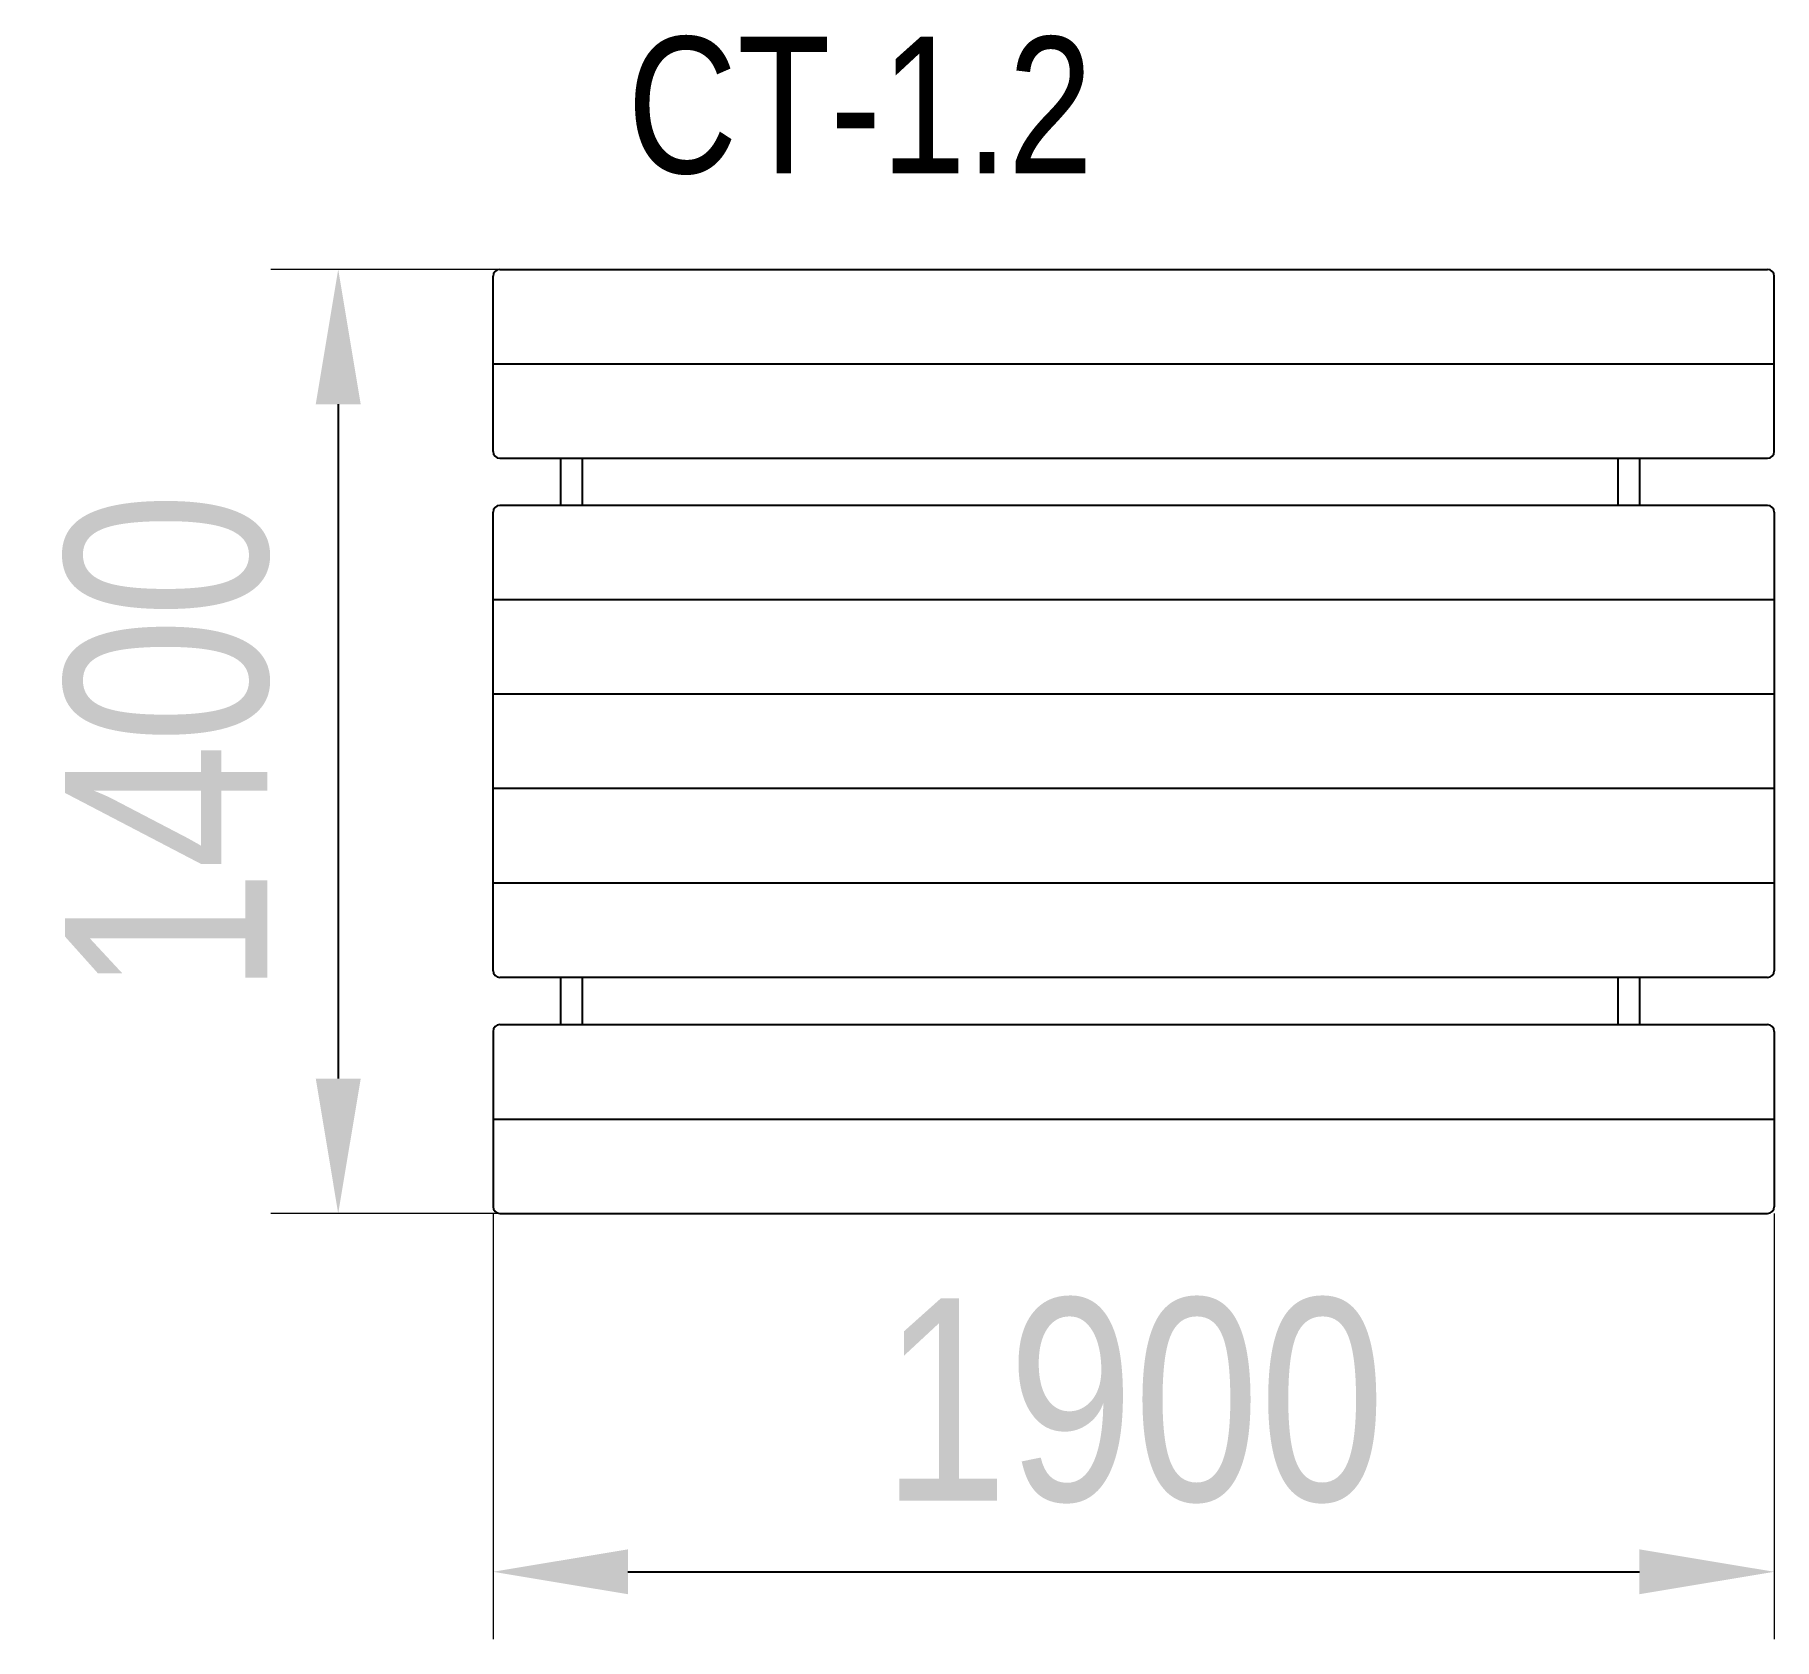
# Model space of a CAD drawing. Header units: millimetres. Extents: x -1677 to 903, y -1272 to 1107.
import ezdxf

# ---------------------------------------------------------------- set-up
doc = ezdxf.new("R2010")
doc.units = ezdxf.units.MM
for name, color, linetype in [('DIKOM_АРТИКУЛ', 7, 'Continuous'), ('DIKOM_ОБЪЕКТ', 7, 'Continuous'), ('DIKOM_РАЗМЕР_ОБЪЕКТА', 7, 'Continuous')]:
    doc.layers.add(name, color=color, linetype=linetype)
doc.styles.add('style1', font='arial.ttf', dxfattribs={"width": 0.8})
doc.dimstyles.new('1-50', dxfattribs={"dimtxt": 300, "dimasz": 200, "dimexe": 100, "dimexo": 0, "dimgap": 100, "dimtad": 1, "dimdec": 0, "dimtxsty": 'style1', "dimcen": 0, "dimclrd": 7, "dimclre": 7, "dimadec": 1, "dimazin": 2, "dimtfac": 1, "dimtdec": 0, "dimtmove": 0, "dimatfit": 3, "dimfxl": 0, "dimlwd": 25, "dimlwe": 18, "dimarcsym": 0})

# ---------------------------------------------------------------- blocks, each defined once
blk = doc.blocks.new('*D95')
at = {"layer": 'Defpoints', "color": 0, "transparency": 16777216}
for p in [(-997.3, -640.7), (902.7, -640.7), (902.7, -1172.1)]:
    blk.add_point(p, dxfattribs=at)
at = {"layer": 'DIKOM_РАЗМЕР_ОБЪЕКТА', "color": 7, "lineweight": 18, "transparency": 16777216}
for p, q in [((-997.3, -640.7), (-997.3, -1272.1)), ((902.7, -640.7), (902.7, -1272.1))]:
    blk.add_line(p, q, dxfattribs=at)
at = {"layer": 'DIKOM_РАЗМЕР_ОБЪЕКТА', "color": 7, "lineweight": 25, "transparency": 16777216}
blk.add_line((-797.3, -1172.1), (702.7, -1172.1), dxfattribs=at)
at = {"layer": 'DIKOM_РАЗМЕР_ОБЪЕКТА', "color": 7, "transparency": 16777216}
for points in [[(-797.3, -1138.8), (-797.3, -1205.4), (-997.3, -1172.1)], [(702.7, -1138.8), (702.7, -1205.4), (902.7, -1172.1)]]:
    blk.add_solid(points, dxfattribs=at)
at = {"layer": 'DIKOM_РАЗМЕР_ОБЪЕКТА', "color": 0, "transparency": 16777216, "insert": (-47.3, -918.9), "char_height": 300, "attachment_point": 5, "style": 'style1'}
blk.add_mtext('1900', dxfattribs=at)
blk = doc.blocks.new('*D96')
at = {"layer": 'Defpoints', "color": 0, "transparency": 16777216}
for p in [(278.6, 759.3), (-1227, -640.7), (278.6, -640.7)]:
    blk.add_point(p, dxfattribs=at)
at = {"layer": 'DIKOM_РАЗМЕР_ОБЪЕКТА', "color": 7, "lineweight": 18, "transparency": 16777216}
for p, q in [((278.6, 759.3), (-1327, 759.3)), ((278.6, -640.7), (-1327, -640.7))]:
    blk.add_line(p, q, dxfattribs=at)
at = {"layer": 'DIKOM_РАЗМЕР_ОБЪЕКТА', "color": 7, "lineweight": 25, "transparency": 16777216}
blk.add_line((-1227, 559.3), (-1227, -440.7), dxfattribs=at)
at = {"layer": 'DIKOM_РАЗМЕР_ОБЪЕКТА', "color": 7, "transparency": 16777216}
for points in [[(-1260.3, 559.3), (-1193.6, 559.3), (-1227, 759.3)], [(-1260.3, -440.7), (-1193.6, -440.7), (-1227, -640.7)]]:
    blk.add_solid(points, dxfattribs=at)
at = {"layer": 'DIKOM_РАЗМЕР_ОБЪЕКТА', "color": 0, "transparency": 16777216, "insert": (-1480.1, 56.1), "char_height": 300, "attachment_point": 5, "rotation": 90, "style": 'style1'}
blk.add_mtext('1400', dxfattribs=at)

msp = doc.modelspace()

# ---------------------------------------------------------------- linework, layer by layer
at = {"layer": 'DIKOM_ОБЪЕКТ'}
for p, q in [((-997.3, 489.3), (-997.3, 749.3)), ((-987.3, 759.3), (892.7, 759.3)), ((902.7, 489.3), (902.7, 749.3)), ((-997.3, 619.3), (902.7, 619.3)), ((-987.3, 479.3), (892.7, 479.3)), ((-897.3, 479.3), (-897.3, 409.3)), ((-865.3, 479.3), (-865.3, 409.3)), ((670.7, 479.3), (670.7, 409.3)), ((702.7, 479.3), (702.7, 409.3)), ((-997.3, -280.7), (-997.3, 399.3)), ((892.7, 409.3), (-987.3, 409.3)), ((902.7, 399.3), (902.7, -280.7)), ((902.7, 269.3), (-997.3, 269.3)), ((902.7, 129.3), (-997.3, 129.3)), ((902.7, -10.7), (-997.3, -10.7)), ((902.7, -10.7), (-997.3, -10.7)), ((902.7, -150.7), (-997.3, -150.7)), ((892.7, -290.7), (-987.3, -290.7)), ((-897.3, -290.7), (-897.3, -360.7)), ((-865.3, -290.7), (-865.3, -360.7)), ((670.7, -290.7), (670.7, -360.7)), ((702.7, -290.7), (702.7, -360.7)), ((-987.3, -360.7), (892.7, -360.7)), ((-997.3, -370.7), (-997.3, -630.7)), ((902.7, -370.7), (902.7, -630.7)), ((-997.3, -500.7), (902.7, -500.7)), ((-987.3, -640.7), (892.7, -640.7))]:
    msp.add_line(p, q, dxfattribs=at)
for centre, start, end in [((-987.3, 749.3), 90, 180), ((892.7, 749.3), 0, 90), ((-987.3, 489.3), 180, 270), ((892.7, 489.3), 270, 0), ((-987.3, 399.3), 90, 180), ((892.7, 399.3), 0, 90), ((-987.3, -280.7), 180, 270), ((892.7, -280.7), 270, 0), ((-987.3, -370.7), 90, 180), ((892.7, -370.7), 0, 90), ((-987.3, -630.7), 180, 270), ((892.7, -630.7), 270, 0)]:
    msp.add_arc(centre, 10, start, end, dxfattribs=at)

# ---------------------------------------------------------------- texts
at = {"layer": 'DIKOM_АРТИКУЛ', "insert": (-798.3, 1104.2), "char_height": 202.19, "width": 2732.336, "attachment_point": 1, "style": 'style1'}
msp.add_mtext('{\\fArial|b0|i0|c204|p34;СТ}-1.2', dxfattribs=at)

# ---------------------------------------------------------------- dimensions: what is measured, and where the dimension line sits
at = {"layer": 'DIKOM_РАЗМЕР_ОБЪЕКТА'}
dim = msp.add_linear_dim(base=(-1227, -640.7), p1=(278.6, 759.3), p2=(278.6, -640.7), angle=90, dimstyle='1-50', dxfattribs=at)
dim.commit()
dim.dimension.update_dxf_attribs({"geometry": '*D96', "text_midpoint": (-1227, 56.1), "dimtype": 160})
dim = msp.add_linear_dim(base=(902.7, -1172.1), p1=(-997.3, -640.7), p2=(902.7, -640.7), dimstyle='1-50', dxfattribs=at)
dim.commit()
dim.dimension.update_dxf_attribs({"geometry": '*D95', "text_midpoint": (-47.3, -1172.1), "dimtype": 160})

doc.saveas('drawing.dxf')
